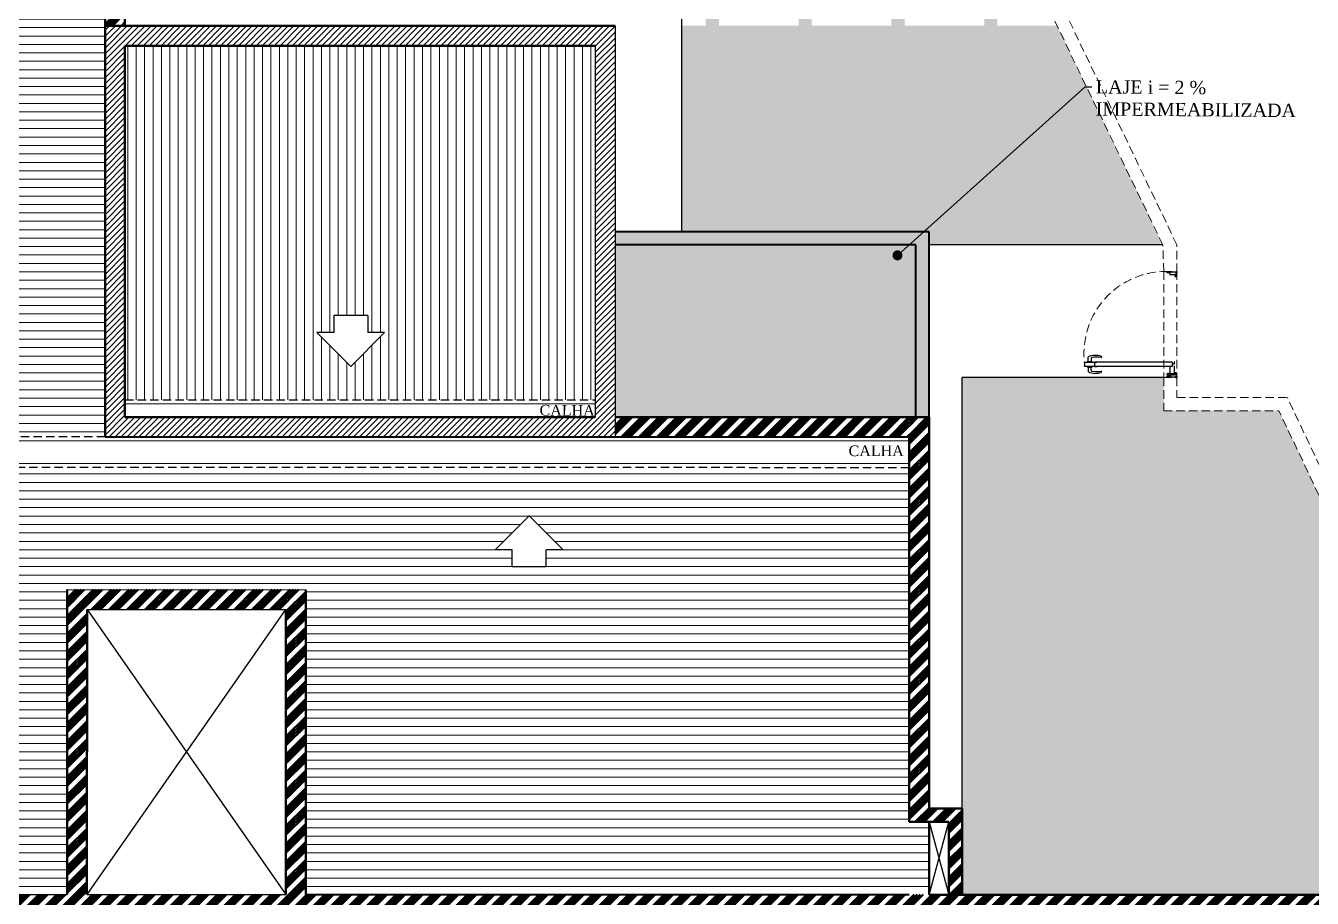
# Model space of a CAD drawing. Header units: centimetres. Extents: x -48696 to 156237, y -5617 to 29024.
# Drawn here: x 100602 to 101572, y 13631 to 14289 of the extents above; entities that cross this region are included whole.
import ezdxf
from ezdxf import colors
from ezdxf.entities.mleader import LeaderData, LeaderLine
from ezdxf.math import Vec2, Vec3

# ---------------------------------------------------------------- set-up
doc = ezdxf.new("R2010")
doc.units = ezdxf.units.CM
doc.linetypes.add('HIDDEN', pattern=[9.525, 6.35, -3.175])
for name, color, linetype in [('ACESSORIOS', 2, 'Continuous'), ('Piso', 55, 'Continuous'), ('PN030', 3, 'Continuous'), ('Projeção Cobertura - 1', 15, 'HIDDEN'), ('Projeção Janela - Viga', 1, 'HIDDEN')]:
    doc.layers.add(name, color=color, linetype=linetype)
for name, color, linetype, lineweight in [('COTAS', 7, 'Continuous', 0), ('Hachura', 1, 'Continuous', 9), ('Parede Baixa', 5, 'Continuous', 50), ('Parede Corte', 4, 'Continuous', 40), ('Pilares Sub-solo', 7, 'Continuous', 70), ('Pisos Externos', 15, 'Continuous', 9), ('Portas - Janelas', 2, 'Continuous', 20), ('Projeção Portas', 55, 'HIDDEN', 5), ('Projeção Viga', 1, 'HIDDEN', 9)]:
    doc.layers.add(name, color=color, linetype=linetype, lineweight=lineweight)
doc.styles.add('Valéria', font='romantic.ttf', dxfattribs={"height": 10})

# ---------------------------------------------------------------- blocks, each defined once
blk = doc.blocks.new('_Dot')
at = {"color": 0, "linetype": 'ByBlock', "lineweight": -2}
blk.add_line((-0.5, 0), (-1, 0), dxfattribs=at)
at = {"color": 0, "linetype": 'ByBlock', "const_width": 0.5}
blk.add_lwpolyline([(-0.25, 0, 1), (0.25, 0, 1)], format="xyb", close=True, dxfattribs=at)

msp = doc.modelspace()

# ---------------------------------------------------------------- hatches: boundary and pattern name
h = msp.add_hatch()
h.set_pattern_fill('GRASS2', color=74, scale=15, pattern_type=2)
h.set_pattern_definition([(0, (4.5, 0.3), (15, 15), [2.25, -0.45, 0.6, -0.45, 2.25, -9]), (0, (3.75, 0.75), (15, 15), [1.5, -1.125, 2.25, -1.125, 1.5, -7.5]), (0, (9, 6.75), (15, 15), [1.875, -0.75, 1.875, -10.5]), (0, (1.5, 9.75), (15, 15), [0.75, -1.5, 0.75, -12]), (90, (3, 9.75), (-15, 15), [1.35, -13.65]), (90, (7.5, 0.75), (-15, 15), [1.5, -13.5]), (90, (11.25, 6.75), (-15, 15), [1.5, -13.5]), (45, (9.45, 0.6), (8e-15, 15), [1.5, -19.7132034]), (135, (5.55, 0.6), (-15, 8e-15), [1.5, -19.7132034]), (63.434949, (9, 0.675), (8e-10, 15), [1.5, -32.0410197]), (75.9637565, (8.25, 0.75), (5e-10, 15), [1.5, -60.3465844]), (75.9637565, (12, 6.75), (5e-10, 15), [1.2, -60.6465844]), (75.9637565, (3.3, 9.75), (5e-10, 15), [1.05, -60.7965844]), (104.0362435, (6.75, 0.75), (-5e-10, 15), [1.5, -60.3465844]), (104.0362435, (10.5, 6.75), (-5e-10, 15), [1.2, -60.6465844]), (104.0362435, (2.7, 9.75), (-5e-10, 15), [1.05, -60.7965844]), (116.565051, (6, 0.675), (-6e-09, 15), [1.5, -32.041002])])
h.paths.add_polyline_path([(101379.95509, 14288.94406), (101335.07036, 14288.94406), (101335.07036, 14370.39697), (101318.92896, 14403.82406), (101265.07041, 14403.82406), (101265.07041, 14515.35923), (101255.0705, 14536.06796), (101255.0705, 14403.82407), (101195.0705, 14403.82407), (101195.0705, 14608.82026), (101219.93958, 14608.82026), (101212.7542, 14623.7004), (101195.07063, 14623.7004), (101195.07063, 14660.32115), (101185.07067, 14681.02998), (101185.07067, 14623.70037), (101125.07067, 14623.70037), (101125.07067, 14711.4945), (101115.07064, 14711.86742), (101115.07064, 14622.3218), (101055.07064, 14622.3218), (101055.07064, 14714.10493), (101045.07074, 14714.47784), (101045.07074, 14623.07347), (100985.07074, 14623.07347), (100985.07074, 14716.71534), (100975.07652, 14717.08804), (100975.07652, 14623.07344), (100915.07652, 14623.07344), (100915.07652, 14719.32555), (100905.07082, 14719.69868), (100905.07082, 14623.00163), (100845.07082, 14623.00163), (100845.07082, 14721.93618), (100835.07085, 14722.3091), (100835.07085, 14623.00163), (100775.07085, 14623.00163), (100775.07085, 14724.5466), (100487.15768, 14735.28338), (100487.15768, 14508.92625), (100634.12353, 14508.92625), (100634.12353, 14609.64647), (100694.12353, 14609.64647), (100694.12353, 14404.65027), (100689.14313, 14404.65027), (100689.14313, 14388.88379), (100694.12352, 14388.88379), (100694.12352, 14300.8334), (100704.75296, 14300.83031), (100704.75296, 14388.83028), (100764.75296, 14388.83028), (100764.75296, 14300.81286), (100775.07085, 14300.80986), (100775.07085, 14388.80983), (100835.07085, 14388.80983), (100835.07085, 14300.79242), (100845.07082, 14300.78951), (100845.07082, 14388.78947), (100905.07082, 14388.78947), (100905.07082, 14300.77206), (100915.07652, 14300.76915), (100915.07652, 14388.76912), (100975.07652, 14388.76912), (100975.07652, 14300.7517), (100985.07074, 14300.7488), (100985.07074, 14388.94397), (101045.07074, 14388.94397), (101045.07074, 14300.73135), (101055.07064, 14300.72844), (101055.07064, 14388.944), (101115.07064, 14388.944), (101115.07064, 14288.944), (101096.82637, 14288.944), (101096.82637, 14133.59679), (101283.51537, 14133.59679), (101283.51537, 14123.59679), (101459.79863, 14123.59679)])
h.paths.add_polyline_path([(101195.0705, 14288.94407), (101195.0705, 14388.94407), (101255.0705, 14388.94407), (101255.0705, 14288.94407)], flags=16)
h.paths.add_polyline_path([(101185.07067, 14288.94403), (101125.07067, 14288.94403), (101125.07067, 14388.94403), (101185.07067, 14388.94403)], flags=16)
h.paths.add_polyline_path([(101265.0704, 14288.94407), (101265.0704, 14388.94407), (101325.0704, 14388.94407), (101325.0704, 14288.94407)], flags=16)
h.paths.add_polyline_path([(101185.07068, 14403.82406), (101125.07068, 14403.82406), (101125.07068, 14608.82025), (101185.07068, 14608.82025)], flags=16)
h.paths.add_polyline_path([(101115.07066, 14403.41658), (101055.07066, 14403.41658), (101055.07066, 14608.41277), (101115.07066, 14608.41277)], flags=16)
h.paths.add_polyline_path([(101045.07076, 14403.41658), (100985.07076, 14403.41658), (100985.07076, 14608.41277), (101045.07076, 14608.41277)], flags=16)
h.paths.add_polyline_path([(100975.07654, 14404.30862), (100915.07654, 14404.30862), (100915.07654, 14609.30481), (100975.07654, 14609.30481)], flags=16)
h.paths.add_polyline_path([(100905.07083, 14403.92127), (100845.07083, 14403.92127), (100845.07083, 14608.91746), (100905.07083, 14608.91746)], flags=16)
h.paths.add_polyline_path([(100835.07087, 14404.27155), (100775.07087, 14404.27155), (100775.07087, 14609.26774), (100835.07087, 14609.26774)], flags=16)
h.paths.add_polyline_path([(100764.75298, 14404.65028), (100704.75298, 14404.65028), (100704.75298, 14609.64647), (100764.75298, 14609.64647)], flags=16)
h.paths.add_polyline_path([(100764.49303, 14623.0016), (100704.49303, 14623.0016), (100704.49303, 14723.0016), (100764.49303, 14723.0016)], flags=16)
h.paths.add_polyline_path([(100694.12352, 14623.00157), (100634.12352, 14623.00157), (100634.12352, 14723.00157), (100694.12352, 14723.00157)], flags=16)
h.paths.add_polyline_path([(101547.37044, 13998.56899), (101460.41859, 13998.59428), (101460.41859, 14023.59679), (101308.51537, 14023.59679), (101308.51537, 13698.66635), (101308.51537, 13633.65472), (101584.97555, 13633.57432), (101719.90539, 13633.53509)])
at = {"layer": 'Hachura', "transparency": 33554559}
h = msp.add_hatch(dxfattribs=at)
h.set_pattern_fill('ANSI31', color=256, scale=2, angle=585)
h.paths.add_polyline_path([(101440.2434, 12862.36084), (101453.0434, 12862.36084), (101453.0434, 12875.16084), (101478.6434, 12849.56084), (101453.0434, 12823.96084), (101453.0434, 12836.76084), (101440.2434, 12836.76084)])
h.paths.add_polyline_path([(101319.60212, 12654.54156), (101519.99948, 12654.54156), (101519.99948, 13003.1589), (101319.60212, 13003.1589)])
h.paths.add_polyline_path([(100511.28912, 12860.03508), (100511.43341, 12872.83427), (100536.7432, 12846.94731), (100510.85624, 12821.63752), (100511.00054, 12834.43671), (100498.20135, 12834.581), (100498.48993, 12860.17937)])
h.paths.add_polyline_path([(100589.15772, 12658.93112), (100589.35602, 12998.93106), (100362.15768, 12999.06357), (100362.15768, 12659.06352)])
h.paths.add_polyline_path([(100834.56054, 14057.54881), (100834.56054, 14070.34881), (100860.16054, 14070.34881), (100860.16054, 14057.54881), (100872.96054, 14057.54881), (100847.36054, 14031.94881), (100821.76054, 14057.54881)])
h.paths.add_polyline_path([(101031.82637, 14006.73519), (101031.82637, 14273.7352), (100677.14313, 14273.83834), (100677.14313, 14006.83833)])
at = {"layer": 'Parede Baixa'}
h = msp.add_hatch(dxfattribs=at)
h.set_pattern_fill('ANSI34', color=256, scale=0.5, angle=360)
h.paths.add_polyline_path([(100617.27664, 12862.86793), (101073.63822, 12862.86793), (101073.63822, 12847.69989), (100617.27664, 12847.69989)])
h.paths.add_polyline_path([(101128.80346, 12823.06863), (101073.58547, 12823.06863), (101073.58547, 12833.06863), (101128.80346, 12833.06863)])
h.paths.add_polyline_path([(101073.58547, 12823.06863), (101063.63822, 12823.06863), (101063.63822, 12847.95971), (101073.58547, 12847.95971)])
h.paths.add_polyline_path([(100362.15768, 13258.92799), (100513.51537, 13258.92799), (100513.51537, 13243.83963), (100362.15768, 13243.83963)])
h.paths.add_polyline_path([(100528.51537, 13127.83026), (100513.51537, 13127.83026), (100513.51537, 13258.92799), (100528.51537, 13258.92799)])
h.paths.add_polyline_path([(100362.15768, 13127.92729), (100513.51537, 13127.92729), (100513.51537, 13142.88725), (100362.15768, 13142.88725)])
h.paths.add_polyline_path([(100347.15768, 14473.83901), (100362.15768, 14473.83901), (100362.15768, 13014.06358), (100347.15768, 13014.07232)])
h.paths.add_polyline_path([(100362.15768, 13633.92806), (101569.89762, 13633.92806), (101569.89762, 13608.57871), (100362.15768, 13608.57871)])
h.paths.add_polyline_path([(100633.51537, 13633.84915), (100648.54396, 13633.84915), (100648.54396, 13848.71117), (100633.51537, 13848.71117)])
h.paths.add_polyline_path([(100813.51537, 13633.92806), (100798.51537, 13633.92806), (100798.51537, 13863.75649), (100813.51537, 13863.75649)])
h.paths.add_polyline_path([(100633.56843, 13863.75649), (100798.51537, 13863.75649), (100798.51537, 13848.70852), (100633.56843, 13848.70852)])
h.paths.add_polyline_path([(101129.26168, 13393.56123), (100969.37213, 13393.56123), (100969.37213, 13408.89373), (101129.26168, 13408.89373)])
h.paths.add_polyline_path([(100969.37213, 13608.57871), (100954.107, 13608.57871), (100954.107, 13393.56123), (100969.37213, 13393.56123)])
h.paths.add_polyline_path([(101153.91929, 12639.11834), (101129.26396, 12639.11646), (101129.26168, 13608.70684), (101153.91781, 13608.70684)])
h.paths.add_polyline_path([(101730.0247, 12870.07983), (101548.63145, 12870.07983), (101548.63145, 12885.18563), (101730.0247, 12885.18563)])
h.paths.add_polyline_path([(101740.0247, 12845.21734), (101730.0247, 12845.21734), (101730.0247, 12885.20857), (101740.0247, 12885.20857)])
h.paths.add_polyline_path([(101794.97194, 12845.21734), (101740.0247, 12845.21734), (101740.0247, 12855.21734), (101794.97194, 12855.21734)])
h.paths.add_polyline_path([(101794.97194, 13129.35104), (101809.97194, 13129.35104), (101809.97194, 12845.21734), (101794.97194, 12845.21734)])
h.paths.add_polyline_path([(101659.89762, 13129.35104), (101809.97194, 13129.35104), (101809.97194, 13144.35104), (101659.89762, 13144.35104)])
h.paths.add_polyline_path([(101659.89762, 13376.02896), (101674.89762, 13376.02896), (101674.89762, 13144.35104), (101659.89762, 13144.35104)])
h.paths.add_polyline_path([(101569.89762, 13376.05513), (101674.89762, 13376.05513), (101674.89762, 13391.0246), (101569.89762, 13391.0246)])
h.paths.add_polyline_path([(101569.89762, 13633.92806), (101584.89762, 13633.92806), (101584.89762, 13391.05077), (101569.89762, 13391.05077)])
h.paths.add_polyline_path([(101309.14477, 13376.13095), (101294.21187, 13376.13095), (101294.21187, 13506.18265), (101309.14477, 13506.18265)])
h.paths.add_polyline_path([(101154.12606, 13376.17603), (101294.15353, 13376.17603), (101294.15353, 13391.15638), (101154.12606, 13391.15638)])
h.paths.add_polyline_path([(101154.20194, 13506.26431), (101294.21187, 13506.26431), (101294.21187, 13491.18265), (101154.20194, 13491.18265)])
h.paths.add_polyline_path([(101308.51537, 13698.66635), (101298.51537, 13698.66635), (101298.51537, 13633.92806), (101308.51537, 13633.92806)])
h.paths.add_polyline_path([(101268.51537, 13698.66635), (101298.51537, 13698.66635), (101298.51537, 13688.66635), (101268.51537, 13688.66635)])
h.paths.add_polyline_path([(101283.51537, 13993.662), (101268.51537, 13993.662), (101268.51537, 13698.66635), (101283.51537, 13698.66635)])
h.paths.add_polyline_path([(101046.82637, 13993.73083), (101268.61278, 13993.73083), (101268.61278, 13978.66633), (101046.82637, 13978.66633)])
h.paths.add_polyline_path([(100677.14313, 14288.83834), (100662.14313, 14288.83834), (100662.14313, 14473.83901), (100677.14313, 14473.83901)])
h.paths.add_polyline_path([(100677.14313, 14473.83901), (100347.15768, 14473.83901), (100347.15768, 14488.9306), (100677.14313, 14488.9306)])
at = {"layer": 'Piso', "true_color": 0xcd2027}
h = msp.add_hatch(dxfattribs=at)
h.set_pattern_fill('ANSI31', color=242, angle=360, style=0)
h.paths.add_polyline_path([(100617.36474, 13013.19872), (100347.15768, 13014.07232), (100347.15768, 12643.93228), (100617.14893, 12643.93228)])
h.paths.add_polyline_path([(100602.15768, 12658.92353), (100362.15768, 12658.92353), (100362.15768, 12999.06357), (100602.35599, 12998.92348)], flags=16)
h.paths.add_polyline_path([(101548.69627, 13019.11454), (101303.59883, 13019.28937), (101303.59883, 12639.35326), (101548.69627, 12639.17843)])
h.paths.add_polyline_path([(101318.70073, 13004.02222), (101533.70085, 13004.17615), (101533.49673, 12654.19826), (101318.49659, 12654.02406)], flags=16)
h.paths.add_polyline_path([(101046.82637, 14288.73084), (100662.14313, 14288.8427), (100662.14313, 13978.84269), (101046.82637, 13978.73083)])
h.paths.add_polyline_path([(100677.14313, 14273.83834), (101031.82637, 14273.83834), (101031.82637, 13993.73519), (100677.14313, 13993.73519)], flags=16)
at = {"layer": 'Piso', "true_color": 0x93278f}
h = msp.add_hatch(dxfattribs=at)
h.set_pattern_fill('ANSI38', color=217, scale=0.5, angle=360)
h.paths.add_polyline_path([(100707.14892, 12653.91479), (100697.26791, 12653.91479), (100697.26791, 12847.88438), (100707.14892, 12847.88438)])
h.paths.add_polyline_path([(100617.15476, 12653.91479), (100707.14892, 12653.91479), (100707.14892, 12643.8623), (100617.15476, 12643.8623)])
h.paths.add_polyline_path([(101668.69625, 12649.17843), (101658.83099, 12649.17843), (101658.83099, 12870.12135), (101668.69625, 12870.12135)])
h.paths.add_polyline_path([(101548.7021, 12649.17843), (101668.69625, 12649.17843), (101668.69625, 12639.10844), (101548.7021, 12639.10844)])
h.paths.add_polyline_path([(101283.51537, 13993.662), (101273.51537, 13993.662), (101273.51537, 14133.73083), (101283.51537, 14133.73083)])
h.paths.add_polyline_path([(101046.82637, 14133.73083), (101273.51537, 14133.73083), (101273.51537, 14123.59679), (101046.82637, 14123.59679)])
at = {"layer": 'Piso', "transparency": 33554559}
h = msp.add_hatch(dxfattribs=at)
h.set_pattern_fill('AR-CONC', color=256, scale=0.1, angle=585)
h.paths.add_polyline_path([(100697.15475, 12847.86793), (100617.26789, 12847.86793), (100617.26789, 12653.91472), (100697.15475, 12653.86813)])
h.paths.add_polyline_path([(101658.70209, 12870.12143), (101548.83101, 12870.18551), (101548.83101, 12649.17835), (101658.70209, 12649.11427)])
h.paths.add_polyline_path([(101273.51537, 14123.59679), (101046.82637, 14123.59679), (101046.82637, 13993.73083), (101273.51537, 13993.73083)])
at = {"layer": 'Pisos Externos', "transparency": 33554559}
h = msp.add_hatch(dxfattribs=at)
h.set_pattern_fill('ANSI31', color=256, scale=2, angle=675)
h.paths.add_polyline_path([(100956.40585, 13893.69145), (100982.00585, 13919.29145), (101007.60585, 13893.69145), (100994.80585, 13893.69145), (100994.80585, 13880.89145), (100969.20585, 13880.89145), (100969.20585, 13893.69145)], flags=16)
h.paths.add_polyline_path([(100362.15768, 13978.92992), (100662.14313, 13978.84269), (100662.14313, 14473.83901), (100362.15768, 14473.92624)])
h.paths.add_polyline_path([(100483.77924, 14064.75618), (100509.37924, 14064.75618), (100509.37924, 14051.95618), (100522.17924, 14051.95618), (100496.57924, 14026.35618), (100470.97924, 14051.95618), (100483.77924, 14051.95618)], flags=16)
h.paths.add_polyline_path([(100487.06775, 13894.57941), (100474.26775, 13894.57941), (100499.86775, 13920.17941), (100525.46775, 13894.57941), (100512.66775, 13894.57941), (100512.66775, 13881.77941), (100487.06775, 13881.77941)])
h.paths.add_polyline_path([(100362.15768, 13633.92806), (100633.50158, 13633.84915), (100633.56843, 13863.75649), (100813.51537, 13863.70416), (100813.51537, 13633.79866), (101283.51537, 13633.67044), (101283.51537, 13688.66635), (101268.51537, 13688.66635), (101268.51537, 13955.66636), (100362.15768, 13955.92992)])

# ---------------------------------------------------------------- linework, layer by layer
for p, q in [((101096.82637, 14300.7163), (101096.82637, 14133.59679)), ((101459.79863, 14123.59679), (101283.51537, 14123.59679)), ((101308.51537, 13698.66635), (101308.51537, 14023.59679)), ((101460.41859, 14023.59679), (101308.51537, 14023.59679))]:
    msp.add_line(p, q)
at = {"color": 5}
for p, q in [((101046.82637, 14288.73084), (101046.82637, 13978.73083)), ((101031.82637, 14273.7352), (101031.82637, 13993.73519)), ((100633.56843, 13863.75649), (100813.51537, 13863.70416)), ((100648.51537, 13848.75214), (100798.51537, 13848.70852)), ((100362.15768, 13633.92806), (100633.51537, 13633.84915)), ((100648.51537, 13633.84663), (100798.51275, 13633.80302))]:
    msp.add_line(p, q, dxfattribs=at)
at = {"color": 1}
for p, q in [((101463.71862, 14103.48956), (101463.7186, 14103.53956)), ((101469.1386, 14103.54105), (101469.13862, 14103.49102)), ((101470.41878, 14102.89136), (101470.41859, 14103.59138)), ((101403.48704, 14035.85335), (101403.48622, 14038.92111)), ((101413.63611, 14039.30525), (101413.63617, 14039.08995)), ((101400.63718, 14035.35258), (101410.09718, 14035.35513)), ((101400.63728, 14034.95972), (101400.63718, 14035.35258)), ((101400.83728, 14034.95978), (101400.63728, 14034.95972)), ((101400.63802, 14032.24544), (101400.83802, 14032.2455)), ((101400.63812, 14031.85258), (101400.63802, 14032.24544)), ((101410.09812, 14031.85513), (101400.63812, 14031.85258)), ((101400.83738, 14034.59264), (101400.83728, 14034.95978)), ((101400.86739, 14034.56265), (101400.83738, 14034.59264)), ((101400.8374, 14034.53264), (101400.86739, 14034.56265)), ((101400.86741, 14034.50265), (101400.8374, 14034.53264)), ((101400.83742, 14034.47264), (101400.86741, 14034.50265)), ((101400.86742, 14034.44265), (101400.83742, 14034.47264)), ((101400.83743, 14034.41264), (101400.86742, 14034.44265)), ((101400.86744, 14034.38265), (101400.83743, 14034.41264)), ((101400.83745, 14034.35264), (101400.86744, 14034.38265)), ((101400.86746, 14034.32265), (101400.83745, 14034.35264)), ((101400.83746, 14034.29264), (101400.86746, 14034.32265)), ((101400.86747, 14034.26265), (101400.83746, 14034.29264)), ((101400.83748, 14034.23264), (101400.86747, 14034.26265)), ((101400.86749, 14034.20265), (101400.83748, 14034.23264)), ((101400.8375, 14034.17264), (101400.86749, 14034.20265)), ((101400.8675, 14034.14265), (101400.8375, 14034.17264)), ((101400.83751, 14034.11264), (101400.8675, 14034.14265)), ((101400.86752, 14034.08265), (101400.83751, 14034.11264)), ((101400.83753, 14034.05264), (101400.86752, 14034.08265)), ((101400.86754, 14034.02265), (101400.83753, 14034.05264)), ((101400.83755, 14033.99264), (101400.86754, 14034.02265)), ((101400.86755, 14033.96265), (101400.83755, 14033.99264)), ((101400.83756, 14033.93264), (101400.86755, 14033.96265)), ((101400.86757, 14033.90265), (101400.83756, 14033.93264)), ((101400.83758, 14033.87264), (101400.86757, 14033.90265)), ((101400.83772, 14033.33264), (101400.83758, 14033.87264)), ((101400.86773, 14033.30265), (101400.83772, 14033.33264)), ((101400.83774, 14033.27264), (101400.86773, 14033.30265)), ((101400.86775, 14033.24265), (101400.83774, 14033.27264)), ((101400.83776, 14033.21264), (101400.86775, 14033.24265)), ((101400.86776, 14033.18265), (101400.83776, 14033.21264)), ((101400.83777, 14033.15264), (101400.86776, 14033.18265)), ((101400.86778, 14033.12265), (101400.83777, 14033.15264)), ((101400.83779, 14033.09264), (101400.86778, 14033.12265)), ((101400.8678, 14033.06265), (101400.83779, 14033.09264)), ((101400.8378, 14033.03264), (101400.8678, 14033.06265)), ((101400.86781, 14033.00265), (101400.8378, 14033.03264)), ((101400.83782, 14032.97264), (101400.86781, 14033.00265)), ((101400.86783, 14032.94265), (101400.83782, 14032.97264)), ((101400.83784, 14032.91264), (101400.86783, 14032.94265)), ((101400.86784, 14032.88265), (101400.83784, 14032.91264)), ((101400.83785, 14032.85264), (101400.86784, 14032.88265)), ((101400.86786, 14032.82265), (101400.83785, 14032.85264)), ((101400.83787, 14032.79264), (101400.86786, 14032.82265)), ((101400.86788, 14032.76265), (101400.83787, 14032.79264)), ((101400.83788, 14032.73264), (101400.86788, 14032.76265)), ((101400.86789, 14032.70265), (101400.83788, 14032.73264)), ((101400.8379, 14032.67264), (101400.86789, 14032.70265)), ((101400.86791, 14032.64265), (101400.8379, 14032.67264)), ((101400.83792, 14032.61264), (101400.86791, 14032.64265)), ((101400.83802, 14032.2455), (101400.83792, 14032.61264)), ((101406.44718, 14035.35415), (101402.82718, 14035.35317)), ((101406.44812, 14031.85415), (101402.82812, 14031.85317)), ((101403.13707, 14035.74326), (101403.13707, 14035.75326)), ((101403.13823, 14031.46326), (101403.13823, 14031.45326)), ((101403.23704, 14035.85328), (101405.78704, 14035.85397)), ((101403.23826, 14031.35328), (101405.78826, 14031.35397)), ((101403.48826, 14031.35335), (101403.48908, 14028.28559)), ((101405.78641, 14038.18891), (101405.78704, 14035.85397)), ((101405.78704, 14035.85397), (101406.03704, 14035.85404)), ((101405.78826, 14031.35397), (101406.03826, 14031.35404)), ((101405.78888, 14029.01903), (101405.78826, 14031.35397)), ((101406.13707, 14035.75407), (101406.13707, 14035.74407)), ((101406.13823, 14031.45407), (101406.13823, 14031.46407)), ((101460.41859, 14035.20869), (101408.14722, 14035.19461)), ((101410.09722, 14035.20513), (101408.14722, 14035.20461)), ((101408.14722, 14035.20461), (101408.14808, 14032.00461)), ((101460.41859, 14032.02722), (101408.14808, 14032.01315)), ((101408.14808, 14032.00461), (101410.09808, 14032.00513)), ((101410.09718, 14035.35513), (101410.09722, 14035.20513)), ((101410.09808, 14032.00513), (101410.09812, 14031.85513)), ((101413.63918, 14027.90692), (101413.63913, 14028.12222))]:
    msp.add_line(p, q, dxfattribs=at)
for centre, radius, start, end in [((101403.73648, 14038.92102), 0.25026, 115.88749701, 179.97842654), ((101408.99343, 14028.25078), 12.14519, 68.33550245, 116.22126134), ((101406.43664, 14038.18888), 0.65023, 95.2674974, 179.99695517), ((101409.89301, 14003.87291), 35.1398, 84.33861533, 95.74258197), ((101413.38608, 14039.08999), 0.25009, 263.90337115, 359.99262218), ((101413.38585, 14039.305), 0.25027, 0.0572123, 68.62090125), ((101403.04717, 14035.39323), 0.26, 90.01543185, 180.01543185), ((101402.82717, 14035.39317), 0.04, 180.01543185, 270.01543185), ((101402.82813, 14031.81317), 0.04, 90.01543185, 180.01543185), ((101403.04813, 14031.81323), 0.26, 180.01543185, 270.01543185), ((101403.04707, 14035.74323), 0.09, 270.01543185, 0.01543185), ((101403.04823, 14031.46323), 0.09, 0.01543185, 90.01543185), ((101403.23707, 14035.75328), 0.1, 90.01543185, 180.01543185), ((101403.23823, 14031.45328), 0.1, 180.01543185, 270.01543185), ((101406.43911, 14029.01941), 0.65023, 180.03390852, 264.7633663), ((101406.03707, 14035.75404), 0.1, 0.01543185, 90.01543185), ((101406.03823, 14031.45404), 0.1, 270.01543185, 0.01543185), ((101406.22707, 14035.74409), 0.09, 180.01543185, 270.01543185), ((101406.22823, 14031.46409), 0.09, 90.01543185, 180.01543185), ((101406.22717, 14035.39409), 0.26, 0.01543185, 90.01543185), ((101406.22813, 14031.81409), 0.26, 270.01543185, 0.01543185), ((101406.44717, 14035.39415), 0.04, 270.01543185, 0.01543185), ((101406.44813, 14031.81415), 0.04, 0.01543185, 90.01543185), ((101403.73934, 14028.28582), 0.25026, 180.05243715, 244.14336668), ((101408.99054, 14038.95889), 12.14519, 243.80960235, 291.69536124), ((101409.877, 14063.33724), 35.1398, 264.28828172, 275.69224837), ((101413.38904, 14028.12205), 0.25009, 0.03824151, 96.12749255), ((101413.38892, 14027.90703), 0.25027, 291.40996245, 359.97365139)]:
    msp.add_arc(centre, radius, start, end, dxfattribs=at)
at = {"layer": 'ACESSORIOS'}
for p, q in [((101268.51537, 13975.66636), (100362.15768, 13975.92992)), ((101268.51537, 13958.66636), (100362.15768, 13958.92992))]:
    msp.add_line(p, q, dxfattribs=at)
at = {"layer": 'Parede Baixa'}
for p, q in [((100677.14313, 14488.83465), (100677.14313, 14288.83834)), ((100662.14313, 14473.83901), (100662.14313, 13978.84269)), ((100662.14313, 14288.8427), (101046.82637, 14288.73084)), ((100677.14313, 14273.83834), (101031.82637, 14273.7352)), ((100677.14313, 14273.83834), (100677.14313, 13993.83833)), ((100677.14313, 13993.83833), (101031.82637, 13993.73519)), ((101046.82637, 13993.73083), (101283.51537, 13993.662)), ((101283.51537, 13993.662), (101283.51537, 13698.66635)), ((100662.14313, 13978.84269), (101268.61278, 13978.66633)), ((101268.51537, 13978.66636), (101268.51537, 13688.66635)), ((100633.56843, 13863.75649), (100633.50158, 13633.84915)), ((100813.51537, 13863.70416), (100813.51537, 13633.79866)), ((100648.54396, 13848.71117), (100648.48148, 13633.84664)), ((100798.51537, 13848.70852), (100798.51537, 13633.79866)), ((101283.51537, 13698.66635), (101308.51537, 13698.66635)), ((101308.51537, 13698.66635), (101308.51537, 13633.65472)), ((101268.51537, 13688.66635), (101298.51537, 13688.66635)), ((101283.51537, 13633.66199), (101283.51537, 13688.66635)), ((101298.51537, 13633.66635), (101298.51537, 13688.66635)), ((100813.51537, 13633.79866), (101268.51537, 13633.66635)), ((101283.51537, 13633.66199), (101584.97555, 13633.57432))]:
    msp.add_line(p, q, dxfattribs=at)
at = {"layer": 'Parede Corte'}
for p, q in [((101283.51537, 14133.59679), (101046.82637, 14133.59679)), ((101283.51537, 13993.662), (101283.51537, 14133.59679)), ((101273.51537, 14123.59679), (101046.82637, 14123.59679)), ((101273.51537, 13993.662), (101273.51537, 14123.59679))]:
    msp.add_line(p, q, dxfattribs=at)
at = {"layer": 'Piso'}
for p, q in [((100648.51537, 13848.75214), (100798.5154, 13633.83048)), ((100648.51537, 13633.84663), (100798.51537, 13848.70852)), ((101283.51537, 13633.66635), (101298.51537, 13688.66635)), ((101283.51537, 13688.66635), (101298.51537, 13633.66635))]:
    msp.add_line(p, q, dxfattribs=at)
at = {"layer": 'PN030'}
for p, q in [((100834.56054, 14070.34881), (100834.56054, 14057.54881)), ((100860.16054, 14070.34881), (100834.56054, 14070.34881)), ((100860.16054, 14070.34881), (100860.16054, 14057.54881)), ((100847.36054, 14031.94881), (100821.76054, 14057.54881)), ((100834.56054, 14057.54881), (100821.76054, 14057.54881)), ((100847.36054, 14031.94881), (100872.96054, 14057.54881)), ((100872.96054, 14057.54881), (100860.16054, 14057.54881)), ((100982.00585, 13919.29145), (100956.40585, 13893.69145)), ((100982.00585, 13919.29145), (101007.60585, 13893.69145)), ((100969.20585, 13893.69145), (100956.40585, 13893.69145)), ((100969.20585, 13880.89145), (100969.20585, 13893.69145)), ((101007.60585, 13893.69145), (100994.80585, 13893.69145)), ((100994.80585, 13880.89145), (100994.80585, 13893.69145)), ((100994.80585, 13880.89145), (100969.20585, 13880.89145))]:
    msp.add_line(p, q, dxfattribs=at)
at = {"layer": 'Portas - Janelas'}
msp.add_line((100677.14313, 14003.83833), (101031.82637, 14003.73519), dxfattribs=at)
at = {"layer": 'Projeção Cobertura - 1'}
for p, q in [((101462.41859, 14103.58921), (101462.41879, 14102.83921)), ((101462.41879, 14102.83921), (101462.56879, 14102.83925)), ((101462.56876, 14102.97585), (101462.56865, 14103.38925)), ((101462.61877, 14102.92586), (101462.56876, 14102.97585)), ((101462.56879, 14102.83925), (101462.61877, 14102.92586)), ((101462.61863, 14103.43927), (101463.01863, 14103.43937)), ((101463.06876, 14102.97598), (101463.01877, 14102.92597)), ((101463.01877, 14102.92597), (101463.06879, 14102.83938)), ((101463.06865, 14103.38938), (101463.06876, 14102.97598)), ((101463.06879, 14102.83938), (101464.94879, 14102.83989)), ((101463.21863, 14103.43942), (101463.66863, 14103.43955)), ((101463.21875, 14102.98945), (101463.21863, 14103.43942)), ((101469.61875, 14102.99115), (101463.21875, 14102.98945)), ((101464.94879, 14102.83989), (101464.94921, 14101.28989)), ((101464.94921, 14101.28989), (101468.74921, 14101.29091)), ((101468.74921, 14101.29091), (101468.74942, 14100.51591)), ((101468.74953, 14100.11592), (101468.74959, 14099.89091)), ((101468.74959, 14099.89091), (101469.24959, 14099.89105)), ((101468.79943, 14100.46594), (101468.84943, 14100.46594)), ((101468.84951, 14100.16594), (101468.79951, 14100.16594)), ((101468.8494, 14100.59094), (101469.0994, 14100.59101)), ((101468.84943, 14100.46594), (101468.8494, 14100.59094)), ((101468.84955, 14100.04094), (101468.84951, 14100.16594)), ((101469.09955, 14100.04101), (101468.84955, 14100.04094)), ((101469.0994, 14100.59101), (101469.09955, 14100.04101)), ((101469.18863, 14103.44103), (101469.61863, 14103.44115)), ((101469.61863, 14103.44115), (101469.61875, 14102.99115)), ((101469.76876, 14102.97779), (101469.76865, 14103.39119)), ((101469.81877, 14102.9278), (101469.76876, 14102.97779)), ((101469.76879, 14102.84119), (101469.81877, 14102.9278)), ((101469.76945, 14100.4112), (101469.76879, 14102.84119)), ((101469.81863, 14103.44121), (101470.21863, 14103.44132)), ((101470.26876, 14102.97792), (101470.21877, 14102.92791)), ((101470.21877, 14102.92791), (101470.26879, 14102.84132)), ((101470.26865, 14103.39132), (101470.26876, 14102.97792)), ((101470.26879, 14102.84132), (101470.36879, 14102.84135)), ((101466.71701, 14035.22038), (101460.41859, 14035.20869)), ((101464.96787, 14032.02845), (101460.41859, 14032.02845)), ((101466.71787, 14032.02892), (101464.96787, 14032.02845)), ((101464.96787, 14032.02845), (101464.96943, 14026.20991)), ((101466.71701, 14035.22038), (101466.71787, 14032.02892)), ((101468.31744, 14033.62081), (101466.71744, 14033.62038)), ((101468.46691, 14035.57085), (101468.31691, 14035.57081)), ((101468.31691, 14035.57081), (101468.31744, 14033.62081)), ((101468.46943, 14026.21085), (101468.46691, 14035.57085)), ((101462.43995, 14024.28922), (101462.43995, 14024.28923)), ((101462.43995, 14024.28923), (101462.44014, 14023.58923)), ((101462.58994, 14024.33927), (101462.48994, 14024.33924)), ((101462.48994, 14024.33924), (101462.48994, 14024.33924)), ((101462.63996, 14024.25268), (101462.58994, 14024.33927)), ((101462.58997, 14024.20267), (101462.63996, 14024.25268)), ((101462.59008, 14023.78927), (101462.58997, 14024.20267)), ((101462.59008, 14023.78926), (101462.59008, 14023.78927)), ((101463.0401, 14023.73939), (101462.6401, 14023.73928)), ((101462.6401, 14023.73928), (101462.6401, 14023.73928)), ((101462.9433, 14025.59937, 19), (101462.94306, 14026.49937, 19)), ((101463.08994, 14024.3394), (101463.03996, 14024.25279)), ((101463.03996, 14024.25279), (101463.08997, 14024.2028)), ((101463.0401, 14023.73938), (101463.0401, 14023.73939)), ((101464.96994, 14024.33991), (101463.08994, 14024.3394)), ((101463.08997, 14024.2028), (101463.09008, 14023.7894)), ((101463.09008, 14023.7894), (101463.09008, 14023.7894)), ((101463.2401, 14023.73945), (101463.23999, 14024.13945)), ((101463.23999, 14024.13945), (101463.23999, 14024.13944)), ((101463.6701, 14023.73956), (101463.2401, 14023.73945)), ((101463.24298, 14026.79945, 19), (101464.14298, 14026.79969, 19)), ((101464.14339, 14025.29969, 19), (101463.24339, 14025.29945, 19)), ((101463.28998, 14024.18946), (101469.63998, 14024.19117)), ((101463.28998, 14024.18945), (101463.28998, 14024.18946)), ((101463.6701, 14023.73955), (101463.6701, 14023.73956)), ((101464.44306, 14026.49977, 19), (101464.44309, 14026.38477, 19)), ((101464.44327, 14025.71477, 19), (101464.4433, 14025.59977, 19)), ((101464.64315, 14026.18482, 19), (101465.46615, 14026.18504, 19)), ((101465.37535, 14025.91502, 19), (101464.64322, 14025.91482, 19)), ((101464.96943, 14026.20991), (101465.36229, 14026.21002)), ((101465.32488, 14025.89001), (101464.96952, 14025.88991)), ((101464.96952, 14025.88991), (101464.96994, 14024.33991)), ((101465.11932, 14026.61995), (101465.72932, 14026.62012)), ((101465.11939, 14026.37995), (101465.11932, 14026.61995)), ((101465.36939, 14026.38002), (101465.11939, 14026.37995)), ((101465.11956, 14025.71995), (101465.38956, 14025.72002)), ((101465.11963, 14025.47995), (101465.11956, 14025.71995)), ((101465.72963, 14025.48012), (101465.11963, 14025.47995)), ((101465.14132, 14025.55496, 19), (101465.14129, 14025.66496, 19)), ((101465.19127, 14025.71497, 19), (101465.41627, 14025.71503, 19)), ((101465.74133, 14025.50512, 19), (101465.19133, 14025.50497, 19)), ((101465.41405, 14025.76735), (101465.32488, 14025.89001)), ((101465.36229, 14026.21002), (101465.41086, 14026.30207)), ((101465.4577, 14025.793, 19), (101465.37535, 14025.91502, 19)), ((101465.38956, 14025.72002), (101465.38956, 14025.72002)), ((101465.41404, 14025.76734), (101465.41405, 14025.76735)), ((101465.46615, 14026.18504, 19), (101465.51616, 14026.13506, 19)), ((101465.51616, 14026.13506, 19), (101467.91616, 14026.1357, 19)), ((101465.72932, 14026.62012), (101465.75931, 14026.65012)), ((101465.75964, 14025.45012), (101465.72963, 14025.48012)), ((101465.79132, 14025.55513, 19), (101465.74133, 14025.50512, 19)), ((101465.75931, 14026.65012), (101465.78932, 14026.62013)), ((101465.78963, 14025.48013), (101465.75964, 14025.45012)), ((101465.78932, 14026.62013), (101465.81931, 14026.65014)), ((101465.81964, 14025.45014), (101465.78963, 14025.48013)), ((101466.11632, 14025.55522, 19), (101465.79132, 14025.55513, 19)), ((101465.81931, 14026.65014), (101465.84932, 14026.62015)), ((101465.84963, 14025.48015), (101465.81964, 14025.45014)), ((101465.84932, 14026.62015), (101465.87931, 14026.65016)), ((101465.87964, 14025.45016), (101465.84963, 14025.48015)), ((101465.87931, 14026.65016), (101465.90932, 14026.62016)), ((101465.90963, 14025.48016), (101465.87964, 14025.45016)), ((101465.90932, 14026.62016), (101465.93931, 14026.65017)), ((101465.93964, 14025.45017), (101465.90963, 14025.48016)), ((101465.93931, 14026.65017), (101465.96932, 14026.62018)), ((101465.96963, 14025.48018), (101465.93964, 14025.45017)), ((101465.96932, 14026.62018), (101465.99931, 14026.65019)), ((101465.99964, 14025.45019), (101465.96963, 14025.48018)), ((101465.99931, 14026.65019), (101466.02932, 14026.6202)), ((101466.02963, 14025.4802), (101465.99964, 14025.45019)), ((101466.02932, 14026.6202), (101466.05931, 14026.6502)), ((101466.05964, 14025.4502), (101466.02963, 14025.4802)), ((101466.05931, 14026.6502), (101466.08932, 14026.62021)), ((101466.08963, 14025.48021), (101466.05964, 14025.4502)), ((101466.08932, 14026.62021), (101466.11931, 14026.65022)), ((101466.11964, 14025.45022), (101466.08963, 14025.48021)), ((101466.1663, 14025.60523, 19), (101466.11632, 14025.55522, 19)), ((101466.11931, 14026.65022), (101466.14932, 14026.62023)), ((101466.14963, 14025.48023), (101466.11964, 14025.45022)), ((101466.14932, 14026.62023), (101466.17931, 14026.65024)), ((101466.17964, 14025.45024), (101466.14963, 14025.48023)), ((101466.21632, 14025.55525, 19), (101466.1663, 14025.60523, 19)), ((101466.17931, 14026.65024), (101466.20932, 14026.62024)), ((101466.20963, 14025.48024), (101466.17964, 14025.45024)), ((101466.20932, 14026.62024), (101466.23931, 14026.65025)), ((101466.23964, 14025.45025), (101466.20963, 14025.48024)), ((101466.57703, 14025.55534, 19), (101466.21632, 14025.55525, 19)), ((101466.23931, 14026.65025), (101466.26932, 14026.62026)), ((101466.26963, 14025.48026), (101466.23964, 14025.45025)), ((101466.26932, 14026.62026), (101466.29931, 14026.65027)), ((101466.29964, 14025.45027), (101466.26963, 14025.48026)), ((101466.29931, 14026.65027), (101466.32932, 14026.62028)), ((101466.32963, 14025.48028), (101466.29964, 14025.45027)), ((101466.32932, 14026.62028), (101466.35931, 14026.65029)), ((101466.35964, 14025.45029), (101466.32963, 14025.48028)), ((101466.35931, 14026.65029), (101466.38932, 14026.62029)), ((101466.38963, 14025.48029), (101466.35964, 14025.45029)), ((101466.38932, 14026.62029), (101466.41931, 14026.6503)), ((101466.41964, 14025.4503), (101466.38963, 14025.48029)), ((101466.41931, 14026.6503), (101466.44932, 14026.62031)), ((101466.44963, 14025.48031), (101466.41964, 14025.4503)), ((101466.44932, 14026.62031), (101466.68932, 14026.62037)), ((101466.68963, 14025.48037), (101466.44963, 14025.48031)), ((101466.68932, 14026.62037), (101466.71931, 14026.65038)), ((101466.71964, 14025.45038), (101466.68963, 14025.48037)), ((101466.71931, 14026.65038), (101466.74932, 14026.62039)), ((101466.74963, 14025.48039), (101466.71964, 14025.45038)), ((101466.74932, 14026.62039), (101466.98932, 14026.62045)), ((101466.98963, 14025.48045), (101466.74963, 14025.48039)), ((101467.21632, 14025.55552, 19), (101466.86219, 14025.55542, 19)), ((101466.98932, 14026.62045), (101467.01931, 14026.65046)), ((101467.01964, 14025.45046), (101466.98963, 14025.48045)), ((101467.01931, 14026.65046), (101467.04932, 14026.62047)), ((101467.04963, 14025.48047), (101467.01964, 14025.45046)), ((101467.04932, 14026.62047), (101467.07931, 14026.65048)), ((101467.07964, 14025.45048), (101467.04963, 14025.48047)), ((101467.07931, 14026.65048), (101467.10932, 14026.62049)), ((101467.10963, 14025.48049), (101467.07964, 14025.45048)), ((101467.10932, 14026.62049), (101467.13931, 14026.6505)), ((101467.13964, 14025.4505), (101467.10963, 14025.48049)), ((101467.13931, 14026.6505), (101467.16932, 14026.6205)), ((101467.16963, 14025.4805), (101467.13964, 14025.4505)), ((101467.16932, 14026.6205), (101467.19931, 14026.65051)), ((101467.19964, 14025.45051), (101467.16963, 14025.4805)), ((101467.19931, 14026.65051), (101467.22932, 14026.62052)), ((101467.22963, 14025.48052), (101467.19964, 14025.45051)), ((101467.2663, 14025.60553, 19), (101467.21632, 14025.55552, 19)), ((101467.22932, 14026.62052), (101467.25931, 14026.65053)), ((101467.25964, 14025.45053), (101467.22963, 14025.48052)), ((101467.25931, 14026.65053), (101467.28932, 14026.62054)), ((101467.28963, 14025.48054), (101467.25964, 14025.45053)), ((101467.31632, 14025.55554, 19), (101467.2663, 14025.60553, 19)), ((101467.28932, 14026.62054), (101467.31931, 14026.65054)), ((101467.31964, 14025.45054), (101467.28963, 14025.48054)), ((101467.64132, 14025.55563, 19), (101467.31632, 14025.55554, 19)), ((101467.31931, 14026.65054), (101467.34932, 14026.62055)), ((101467.34963, 14025.48055), (101467.31964, 14025.45054)), ((101467.34932, 14026.62055), (101467.37931, 14026.65056)), ((101467.37964, 14025.45056), (101467.34963, 14025.48055)), ((101467.37931, 14026.65056), (101467.40932, 14026.62057)), ((101467.40963, 14025.48057), (101467.37964, 14025.45056)), ((101467.40932, 14026.62057), (101467.43931, 14026.65058)), ((101467.43964, 14025.45058), (101467.40963, 14025.48057)), ((101467.43931, 14026.65058), (101467.46932, 14026.62058)), ((101467.46963, 14025.48058), (101467.43964, 14025.45058)), ((101467.46932, 14026.62058), (101467.49931, 14026.65059)), ((101467.49964, 14025.45059), (101467.46963, 14025.48058)), ((101467.49931, 14026.65059), (101467.52932, 14026.6206)), ((101467.52963, 14025.4806), (101467.49964, 14025.45059)), ((101467.52932, 14026.6206), (101467.55931, 14026.65061)), ((101467.55964, 14025.45061), (101467.52963, 14025.4806)), ((101467.55931, 14026.65061), (101467.58932, 14026.62062)), ((101467.58963, 14025.48062), (101467.55964, 14025.45061)), ((101467.58932, 14026.62062), (101467.61931, 14026.65062)), ((101467.61964, 14025.45062), (101467.58963, 14025.48062)), ((101467.61931, 14026.65062), (101467.64932, 14026.62063)), ((101467.64963, 14025.48063), (101467.61964, 14025.45062)), ((101467.69133, 14025.50564, 19), (101467.64132, 14025.55563, 19)), ((101467.64932, 14026.62063), (101467.67931, 14026.65064)), ((101467.67964, 14025.45064), (101467.64963, 14025.48063)), ((101467.67931, 14026.65064), (101467.70932, 14026.62065)), ((101467.70963, 14025.48065), (101467.67964, 14025.45064)), ((101468.24133, 14025.50579, 19), (101467.69133, 14025.50564, 19)), ((101467.70932, 14026.62065), (101468.31932, 14026.62081)), ((101468.31963, 14025.48081), (101467.70963, 14025.48065)), ((101467.91616, 14026.1357, 19), (101467.96615, 14026.18572, 19)), ((101467.96615, 14026.18572, 19), (101468.21686, 14026.18579, 19)), ((101468.05708, 14025.91574, 19), (101467.9748, 14025.79368, 19)), ((101468.01627, 14025.71573, 19), (101468.24127, 14025.71579, 19)), ((101468.10776, 14025.89076), (101468.02468, 14025.76751)), ((101468.02468, 14025.76751), (101468.02468, 14025.7675)), ((101468.02796, 14026.30278), (101468.07657, 14026.21075)), ((101468.04956, 14025.72074), (101468.31956, 14025.72081)), ((101468.04956, 14025.72073), (101468.04956, 14025.72074)), ((101468.36622, 14025.91583, 19), (101468.05708, 14025.91574, 19)), ((101468.31939, 14026.38081), (101468.06939, 14026.38075)), ((101468.07657, 14026.21075), (101468.46943, 14026.21085)), ((101468.76952, 14025.89093), (101468.10776, 14025.89076)), ((101468.21686, 14026.18579, 19), (101468.40155, 14026.00119, 19)), ((101468.29129, 14025.66581, 19), (101468.29132, 14025.55581, 19)), ((101468.31932, 14026.62081), (101468.31939, 14026.38081)), ((101468.31956, 14025.72081), (101468.31963, 14025.48081)), ((101469.26914, 14027.29107), (101468.76914, 14027.29093)), ((101468.76914, 14027.29093), (101468.7692, 14027.06593)), ((101468.7692, 14027.06593), (101468.7692, 14027.06593)), ((101468.76931, 14026.66593), (101468.76931, 14026.66593)), ((101468.76931, 14026.66593), (101468.76952, 14025.89093)), ((101468.81921, 14027.01594), (101468.81922, 14027.01595)), ((101468.81922, 14027.01595), (101468.86922, 14027.01596)), ((101468.8693, 14026.71596), (101468.8193, 14026.71595)), ((101468.8193, 14026.71595), (101468.8193, 14026.71594)), ((101468.86918, 14027.14096), (101469.11918, 14027.14103)), ((101468.86922, 14027.01596), (101468.86918, 14027.14096)), ((101468.86933, 14026.59096), (101468.8693, 14026.71596)), ((101469.11933, 14026.59103), (101468.86933, 14026.59096)), ((101469.11918, 14027.14103), (101469.11933, 14026.59103)), ((101469.16011, 14023.69103), (101469.16011, 14023.69104)), ((101469.16011, 14023.69104), (101469.16012, 14023.64104)), ((101469.6401, 14023.74117), (101469.2101, 14023.74105)), ((101469.2101, 14023.74105), (101469.2101, 14023.74105)), ((101469.21014, 14023.59105), (101470.44014, 14023.59138)), ((101469.26914, 14027.29107), (101469.26914, 14027.29107)), ((101469.63998, 14024.19117), (101469.6401, 14023.74117)), ((101469.78994, 14024.34121), (101469.78928, 14026.77121)), ((101469.78928, 14026.77121), (101469.78928, 14026.77121)), ((101469.83996, 14024.25462), (101469.78994, 14024.34121)), ((101469.78997, 14024.20461), (101469.83996, 14024.25462)), ((101469.79008, 14023.79121), (101469.78997, 14024.20461)), ((101469.79008, 14023.7912), (101469.79008, 14023.79121)), ((101470.2401, 14023.74133), (101469.8401, 14023.74122)), ((101469.8401, 14023.74122), (101469.8401, 14023.74122)), ((101470.28994, 14024.34134), (101470.23996, 14024.25473)), ((101470.23996, 14024.25473), (101470.28997, 14024.20474)), ((101470.2401, 14023.74132), (101470.2401, 14023.74133)), ((101470.38994, 14024.34137), (101470.28994, 14024.34134)), ((101470.28997, 14024.20474), (101470.29008, 14023.79134)), ((101470.29008, 14023.79134), (101470.29008, 14023.79134)), ((101470.38994, 14024.34136), (101470.38994, 14024.34137)), ((101470.44014, 14023.59138), (101470.43995, 14024.29138)), ((101470.43995, 14024.29138), (101470.43995, 14024.29138))]:
    msp.add_line(p, q, dxfattribs=at)
for centre, radius, start, end in [((101462.61866, 14103.38926), 0.05001, 90.02688986, 180.01543185), ((101463.01864, 14103.38937), 0.05, 0.01686424, 90.01399945), ((101463.66862, 14103.48955), 0.05, 270.01543185, 0.01543185), ((101468.79941, 14100.51593), 0.04999, 180.01543185, 270.02689215), ((101468.79952, 14100.11595), 0.04999, 90.00333819, 180.03624495), ((101469.18862, 14103.49103), 0.05, 180.01543185, 270.01543185), ((101469.24945, 14100.41105), 0.52, 270.01543185, 0.01653368), ((101469.81865, 14103.3912), 0.05, 90.02009526, 180.01543185), ((101470.21865, 14103.39132), 0.05, 0.00308477, 90.01632092), ((101470.36878, 14102.89135), 0.05, 270.01543185, 0.01543185), ((101462.48995, 14024.28924), 0.05, 90.01543185, 180.01543185), ((101462.64008, 14023.78928), 0.05, 180.01543185, 270.01543185), ((101463.24306, 14026.49945, 19), 0.3, 90.01543185, 180.01543185), ((101463.2433, 14025.59945, 19), 0.3, 180.01543185, 270.01543185), ((101463.04008, 14023.78938), 0.05, 270.01543185, 0.01543185), ((101463.28999, 14024.13945), 0.05, 90.01543185, 180.01543185), ((101463.67011, 14023.68955), 0.05, 0.01543185, 90.01543185), ((101464.14306, 14026.49969, 19), 0.3, 0.01543185, 90.01543185), ((101464.1433, 14025.59969, 19), 0.3, 270.01543185, 0.01543185), ((101464.64309, 14026.38482, 19), 0.2, 180.01543185, 270.01543185), ((101464.64327, 14025.71482, 19), 0.2, 90.01543185, 180.01543185), ((101465.19129, 14025.66497, 19), 0.05, 90.01543185, 180.01543185), ((101465.19132, 14025.55497, 19), 0.05, 180.01543185, 270.01543185), ((101465.3694, 14026.33002), 0.05, 326.01543185, 90.01543185), ((101465.38955, 14025.75002), 0.03, 270.01543185, 35.2766124), ((101465.41626, 14025.76503, 19), 0.05, 270.01543185, 34.01543185), ((101468.01626, 14025.76573, 19), 0.05, 146.01543185, 270.01543185), ((101468.0694, 14026.33075), 0.05, 90.01543185, 214.01543185), ((101468.04955, 14025.75073), 0.03, 146.0164874, 270.01543185), ((101468.24129, 14025.66579, 19), 0.05, 0.01543185, 90.01543185), ((101468.24132, 14025.55579, 19), 0.05, 270.01543185, 0.01543185), ((101468.36621, 14025.96583, 19), 0.05, 270.01543185, 45.01543185), ((101468.8192, 14027.06594), 0.05, 180.01543185, 270.01543185), ((101468.81931, 14026.66594), 0.05, 90.01543185, 180.01543185), ((101469.21011, 14023.69105), 0.05, 90.01543185, 180.01543185), ((101469.26928, 14026.77107), 0.52, 0.01543185, 90.01543185), ((101469.84008, 14023.79122), 0.05, 180.01543185, 270.01543185), ((101470.24008, 14023.79132), 0.05, 270.01543185, 0.01543185), ((101470.38995, 14024.29136), 0.05, 0.01543185, 90.01543185)]:
    msp.add_arc(centre, radius, start, end, dxfattribs=at)
at = {"layer": 'Projeção Janela - Viga'}
for p, q in [((100677.14313, 14006.83833), (101031.82637, 14006.73519)), ((100662.14313, 13978.84269), (100362.15768, 13978.92992)), ((101268.51537, 13955.66636), (100362.15768, 13955.92992))]:
    msp.add_line(p, q, dxfattribs=at)
at = {"layer": 'Projeção Portas'}
msp.add_arc((101462.0686, 14041.84299), 61.77333, 88.46940954, 186.03109036, dxfattribs=at)
at = {"layer": 'Projeção Viga'}
for p, q in [((101470.41869, 14123.59679), (101376.23046, 14319.65429)), ((101459.79863, 14123.59679), (101367.22539, 14315.30588)), ((101460.41859, 14103.59428), (101459.79863, 14123.59679)), ((101470.41869, 14103.24137), (101470.41869, 14123.59679)), ((101460.41859, 14103.59428), (101470.41859, 14103.59138)), ((101460.41859, 14103.59428), (101460.41859, 14023.59679)), ((101470.41859, 14103.59138), (101470.41859, 14023.59137)), ((101460.41859, 14023.59428), (101470.41859, 14023.59137)), ((101460.41859, 14023.59428), (101460.41859, 13998.59428)), ((101470.41859, 14023.59137), (101470.41859, 14008.59137)), ((101470.41859, 14008.59137), (101553.70552, 14008.56715)), ((102355.85576, 12311.44985), (101553.70552, 14008.56715)), ((101460.41859, 13998.59428), (101547.37044, 13998.56899)), ((101719.90539, 13633.53509), (101547.37044, 13998.56899))]:
    msp.add_line(p, q, dxfattribs=at)

# ---------------------------------------------------------------- texts
at = {"layer": 'COTAS', "insert": (100989.81776, 14003.03611), "char_height": 8, "attachment_point": 1, "rotation": 359.65129729, "style": 'Valéria'}
msp.add_mtext('{\\C1;CALHA}', dxfattribs=at)
at = {"layer": 'COTAS', "insert": (101222.82066, 13972.41091), "char_height": 8, "attachment_point": 1, "style": 'Valéria'}
msp.add_mtext('{\\C1;CALHA}', dxfattribs=at)

# ---------------------------------------------------------------- leaders
at = {"layer": 'Pilares Sub-solo'}
ml = msp.add_multileader_mtext('Standard', dxfattribs=at)
ml.set_content('LAJE i = 2 %\\PIMPERMEABILIZADA', color=2, style='Valéria')
ml.set_leader_properties(color=15)
ml.set_arrow_properties(name='DOT')
ml.build(insert=Vec2(0, 0))
ml.multileader.update_dxf_attribs({"dogleg_length": 5, "arrow_head_size": 7.5})
ctx = ml.context
ctx.base_point, ctx.char_height, ctx.arrow_head_size, ctx.landing_gap_size, ctx.plane_origin, ctx.plane_x_axis, ctx.plane_y_axis = Vec3(101406.27116, 14242.89932), 10, 7.5, 3, Vec3(101570.62028, 14471.85145), Vec3(0.999969229, -0.007844806), Vec3(0.007844806, 0.999969229)
notes = []
notes.append((ctx, [(1, (1, 1, 0), (101401.27131, 14242.93855), (0.999969229, -0.007844806), 5, [(0, [(101259.68298, 14115.77954)], 0, [])])]))
ctx.mtext.insert, ctx.mtext.text_direction, ctx.mtext.rotation, ctx.mtext.flow_direction = Vec3(101409.31029, 14247.87563), Vec3(0.999969229, -0.007844806), 6.27534042, 5
for ctx, leaders in notes:
    for number, flags, end, landing, length, lines in leaders:
        leader = LeaderData()
        leader.index, (leader.has_last_leader_line, leader.has_dogleg_vector, leader.attachment_direction) = number, flags
        leader.last_leader_point, leader.dogleg_vector, leader.dogleg_length = Vec3(end), Vec3(landing), length
        for number, points, colour, breaks in lines:
            line = LeaderLine()
            line.index, line.vertices, line.color, line.breaks = number, Vec3.list(points), colors.encode_raw_color(colour), breaks
            leader.lines.append(line)
        ctx.leaders.append(leader)

doc.saveas('drawing.dxf')
